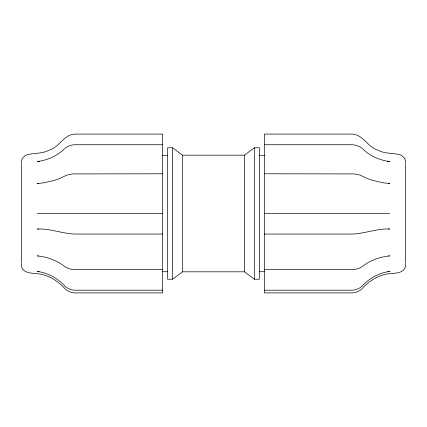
<?xml version="1.0" encoding="UTF-8"?>
<svg xmlns="http://www.w3.org/2000/svg" width="427" height="427" viewBox="0 0 427 427"><rect width="100%" height="100%" fill="white"/><g stroke="black" fill="none" stroke-linecap="round" stroke-linejoin="round"><path stroke-width="0.64" d="M244.49 155.182L254.412 147.774L259.37 147.774L259.37 279.226L254.412 279.226L244.49 271.818L182.51 271.818L172.588 279.226L167.63 279.226L167.63 147.774L172.588 147.774L182.51 155.182L244.49 155.182L244.49 271.818M162.671 144.732L74.656 144.732C70.668 144.918 66.713 146.472 63.863 149.306C56.663 156.202 47.135 160.333 37.288 161.545L39.722 161.545M264.329 144.732L352.344 144.732C356.331 144.918 360.287 146.472 363.137 149.306C370.337 156.202 379.865 160.333 389.712 161.545L387.278 161.545M162.319 155.279L167.63 155.279M259.37 155.279L264.681 155.279M162.671 173.794L72.611 173.917L66.932 175.075L59.47 178.587L54.507 180.397L43.303 182.884L37.288 183.503L38.505 183.503M264.329 173.794L354.389 173.917L360.068 175.075L367.53 178.587L372.493 180.397L383.697 182.884L389.712 183.503L388.495 183.503M37.288 213.5L162.671 213.5M264.329 213.5L389.712 213.5M38.505 229.027L37.288 229.027C50.066 228.413 62.048 233.585 74.656 234.049L162.671 234.049M388.495 229.027L389.712 229.027C376.934 228.413 364.952 233.585 352.344 234.049L264.329 234.049M38.505 255.917L37.288 255.917C47.434 256.889 57.33 260.534 65.304 266.95C68.112 268.674 71.384 269.512 74.656 269.65L162.671 269.65M388.495 255.917L389.712 255.917C379.566 256.889 369.67 260.534 361.696 266.95C358.888 268.674 355.616 269.512 352.344 269.65L264.329 269.65M39.113 271.444L37.288 271.444C48.118 272.826 58.029 278.457 65.304 286.517C67.92 288.721 71.245 290.018 74.656 290.2L162.671 290.2M387.887 271.444L389.712 271.444C378.882 272.826 368.971 278.457 361.696 286.517C359.08 288.721 355.755 290.018 352.344 290.2L264.329 290.2M162.319 271.721L167.63 271.721M259.37 271.721L264.681 271.721M405.65 163.199C406.125 159.623 403.723 156.463 400.617 154.969C393.219 152.738 384.978 154.067 377.916 150.181C367.759 147.304 363.302 134.718 352.344 134.094L264.329 134.094L264.329 292.906L352.344 292.906C355.776 292.719 359.107 291.358 361.696 289.09C367.604 282.455 375.077 277.166 383.697 274.732C390.849 272.325 406.045 275.645 405.65 263.801M405.65 163.915L405.65 263.085M254.412 147.774L254.412 279.226M182.51 155.182L182.51 271.818M172.588 147.774L172.588 279.226M21.35 163.199C20.875 159.623 23.277 156.463 26.383 154.969C33.781 152.738 42.022 154.067 49.084 150.181C59.241 147.304 63.698 134.718 74.656 134.094L162.671 134.094L162.671 292.906L74.656 292.906C71.224 292.719 67.893 291.358 65.304 289.09C59.396 282.455 51.923 277.166 43.303 274.732C36.151 272.325 20.955 275.645 21.35 263.801M21.35 163.915L21.35 263.085"/></g></svg>
